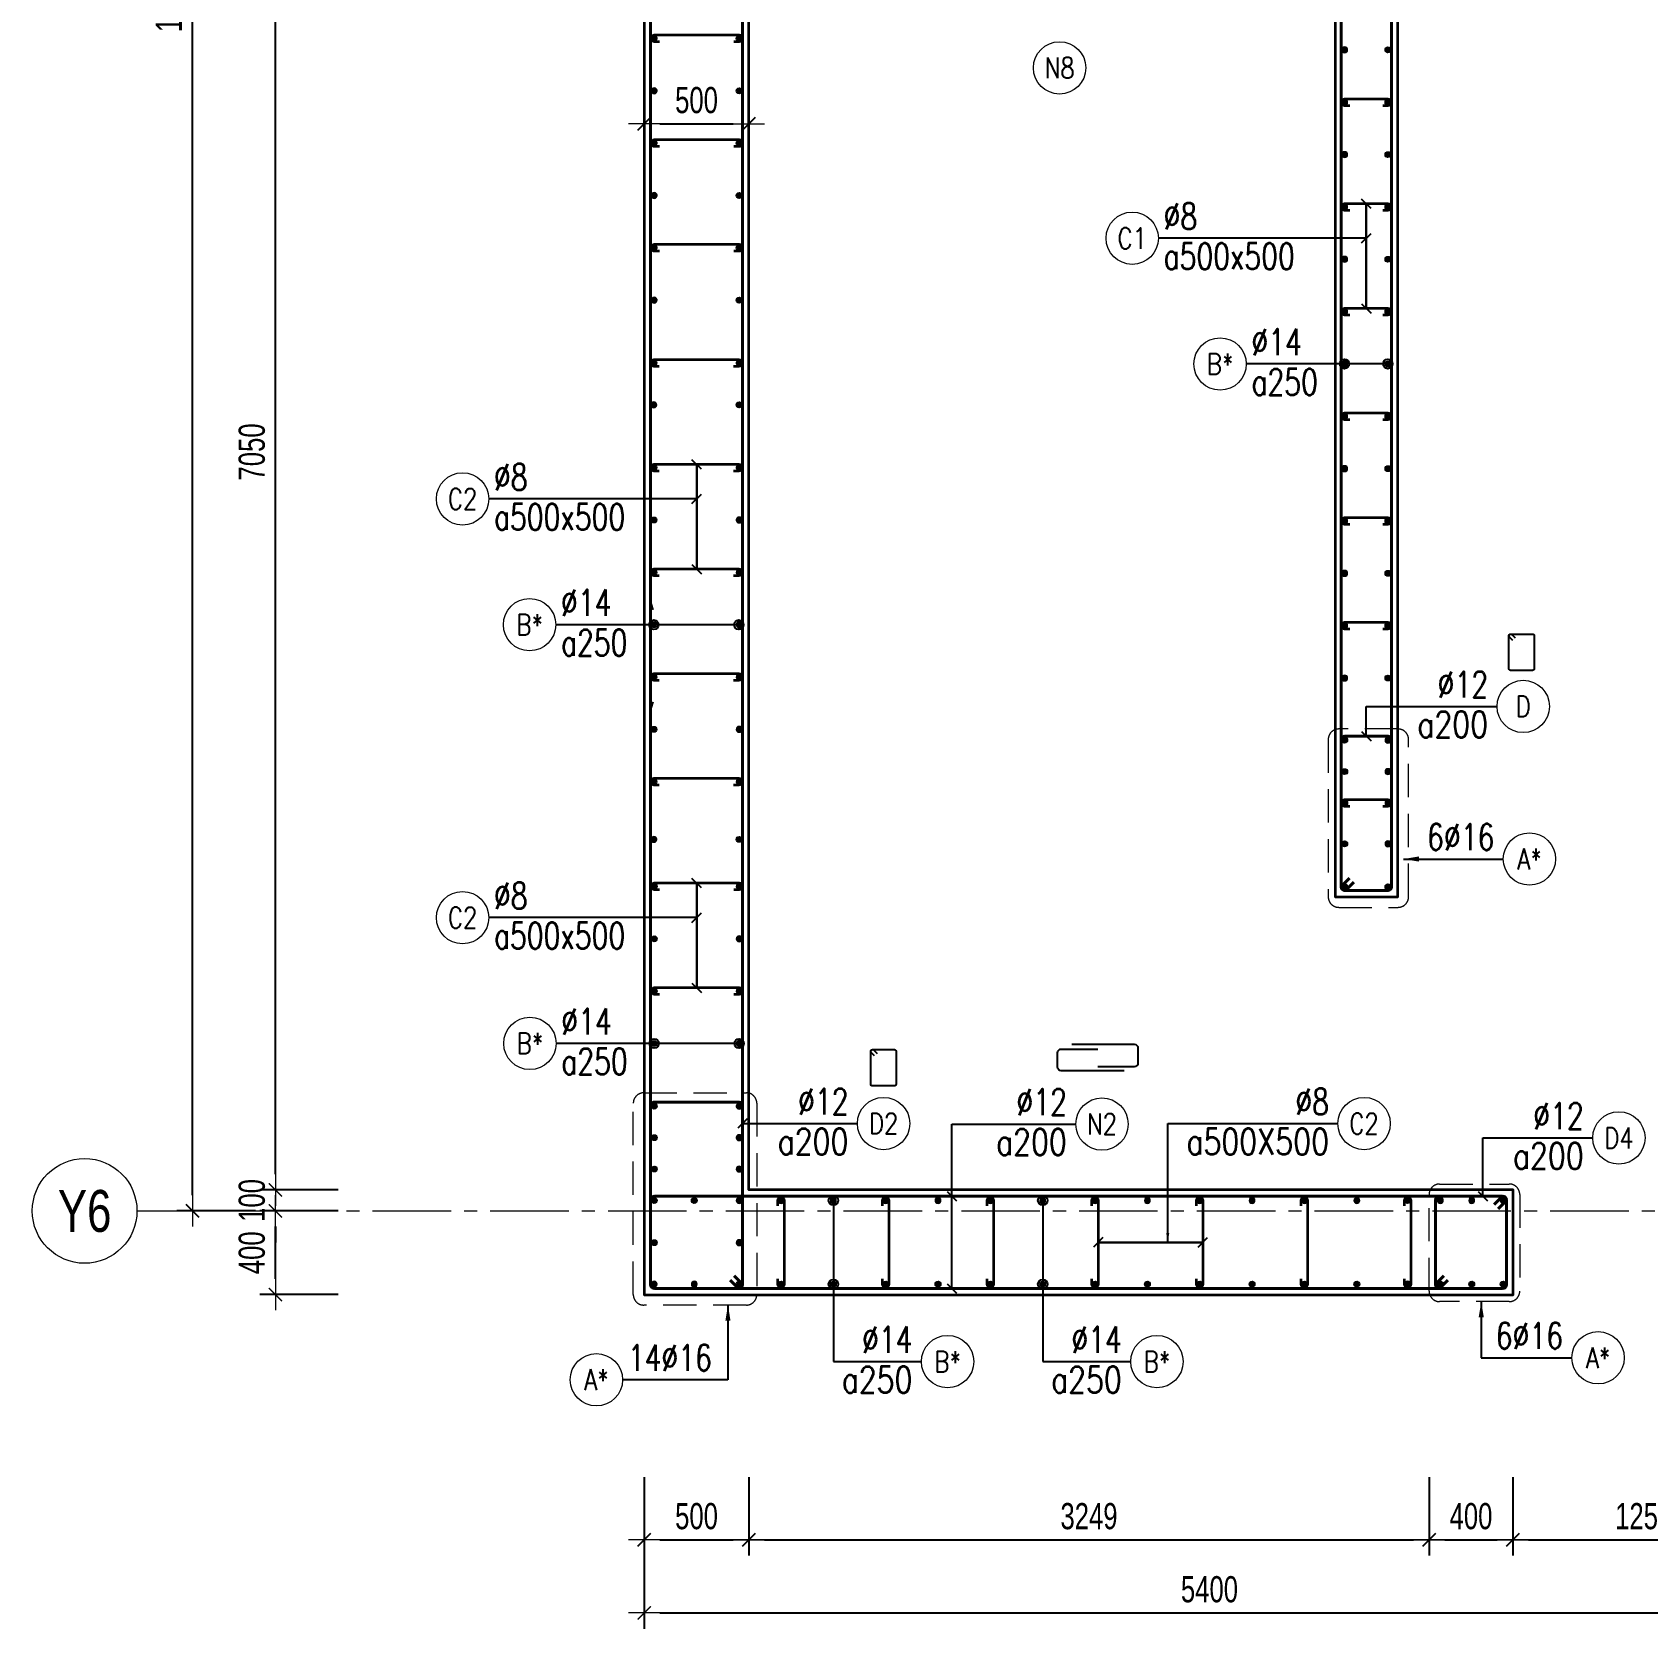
# Model space of a CAD drawing. Header units: millimetres. Extents: x 988833 to 1318015, y -9365 to 47591.
# Drawn here: x 1234151 to 1241867, y 30738 to 38362 of the extents above; entities that cross this region are included whole.
import ezdxf
from ezdxf.enums import TextEntityAlignment as Align

# ---------------------------------------------------------------- set-up
doc = ezdxf.new("R2010")
doc.units = ezdxf.units.MM
doc.header["$MEASUREMENT"] = 0
doc.linetypes.add('HIDDEN2', pattern=[4.7625, 3.175, -1.5875])
doc.linetypes.add('OF_Grid_1$0$CENTER2', pattern=[1.125, 0.75, -0.125, 0.125, -0.125])
doc.layers.get('0').update_dxf_attribs({"lineweight": 20})
doc.layers.get('Defpoints').update_dxf_attribs({"color": 151, "lineweight": 9})
for name, color, linetype, lineweight in [('KC-LEADER', 153, 'Continuous', 18), ('KC-THEP', 6, 'Continuous', 40), ('NDC_S_DIM', 1, 'Continuous', 15), ('NDC_S_HIDDEN', 8, 'HIDDEN2', 13), ('NDC_S_LEADER', 1, 'Continuous', 15), ('NDC_S_REBAR', 4, 'Continuous', 35), ('NDC_S_STIRRUP', 4, 'Continuous', 40), ('NDC_S_VN TEXT', 7, 'Continuous', 20), ('NDC_S_WALL', 6, 'Continuous', 35), ('OF_Grid_1$0$NDC_S_AXIS', 5, 'OF_Grid_1$0$CENTER2', 13), ('OF_Grid_1$0$NDC_S_SYMBOL', 1, 'Continuous', 15), ('OF_Grid_1$0$NDC_S_TEXT SYMBOL', 7, 'Continuous', 20)]:
    doc.layers.add(name, color=color, linetype=linetype, lineweight=lineweight)
doc.layers.add('Leader', color=6, linetype='Continuous')
doc.layers.add('Ligature', color=1, linetype='Continuous')
doc.styles.add('NDC_DIM', font='', dxfattribs={"width": 0.75})
doc.styles.add('NDC_EN TXT', font='romans.shx', dxfattribs={"width": 0.8})
doc.styles.add('OF_Grid_1$0$NDC_ANNO', font='', dxfattribs={"width": 0.8})
doc.styles.get('NDC_DIM').set_extended_font_data('Dotum')
doc.styles.get('OF_Grid_1$0$NDC_ANNO').set_extended_font_data('Dotum')
doc.dimstyles.new('NDC_dim_30', dxfattribs={"dimscale": 30, "dimtxt": 2.5, "dimasz": 1.5, "dimexe": 1.5, "dimexo": 2.5, "dimgap": 1, "dimtad": 1, "dimdec": 0, "dimzin": 0, "dimdsep": 46, "dimtxsty": 'NDC_DIM', "dimblk": 'DIMMARK', "dimcen": 0.09, "dimdle": 1.2, "dimclrd": 1, "dimclre": 1, "dimclrt": 3, "dimadec": 0, "dimazin": 0, "dimtfac": 1, "dimtdec": 0, "dimtix": 1, "dimtofl": 0, "dimtmove": 0, "dimatfit": 3, "dimfxl": 6, "dimfxlon": 1, "dimtolj": 1, "dimtzin": 0, "dimarcsym": 0})
doc.dimstyles.new('NDC_dim_50', dxfattribs={"dimscale": 50, "dimtxt": 2.5, "dimasz": 1.5, "dimexe": 1.5, "dimexo": 2.5, "dimgap": 1, "dimtad": 1, "dimdec": 0, "dimzin": 0, "dimdsep": 46, "dimtxsty": 'NDC_DIM', "dimblk": 'DIMMARK', "dimcen": 0.09, "dimdle": 1.2, "dimclrd": 1, "dimclre": 1, "dimclrt": 3, "dimadec": 0, "dimazin": 0, "dimtfac": 1, "dimtdec": 0, "dimtix": 1, "dimtofl": 0, "dimtmove": 0, "dimatfit": 3, "dimfxl": 6, "dimfxlon": 1, "dimtolj": 1, "dimtzin": 0, "dimarcsym": 0})

# ---------------------------------------------------------------- blocks, each defined once
blk = doc.blocks.new('THEP')
at = {"layer": 'KC-LEADER', "color": 6}
blk.add_circle((0, 0), 14, dxfattribs=at)
at = {"layer": 'KC-THEP'}
for p, q in [((-14, 0), (14, 0)), ((9.9, 9.9), (-9.9, -9.9)), ((-9.9, 9.9), (9.9, -9.9)), ((0, 14), (0, -14))]:
    blk.add_line(p, q, dxfattribs=at)
blk = doc.blocks.new('DIMMARK')
at = {"layer": 'NDC_S_DIM', "color": 1}
blk.add_line((-1.5, 0), (1, 0), dxfattribs=at)
at = {"layer": 'NDC_S_DIM', "color": 2, "const_width": 0.1}
blk.add_lwpolyline([(-0.42, -0.42), (0.42, 0.42)], dxfattribs=at)
blk = doc.blocks.new('*U9')
blk.add_circle((2.5, 0), 2.5)
at = {"layer": 'NDC_S_VN TEXT', "color": 3, "style": 'NDC_EN TXT', "width": 0.75}
blk.add_attdef('DK2', text='', height=2.5, dxfattribs=at).set_placement((-0.85, 0.85), align=Align.RIGHT)
at = {"layer": 'NDC_S_VN TEXT', "color": 7, "style": 'NDC_EN TXT', "width": 0.8}
blk.add_attdef('SH3', text='', height=2, dxfattribs=at).set_placement((2.5, 0), align=Align.MIDDLE)
blk = doc.blocks.new('*U10')
blk.add_circle((2.5, 0), 2.5)
at = {"layer": 'NDC_S_VN TEXT', "color": 3, "style": 'NDC_EN TXT'}
for tag, width, p in [('DK2', 0.75, (-0.85, 0.85)), ('KC2', 0.8, (-0.85, -2.97))]:
    blk.add_attdef(tag, text='', height=2.5, dxfattribs=dict(at, width=width)).set_placement(p, align=Align.RIGHT)
at = {"layer": 'NDC_S_VN TEXT', "color": 7, "style": 'NDC_EN TXT', "width": 0.8}
blk.add_attdef('SH3', text='', height=2, dxfattribs=at).set_placement((2.5, 0), align=Align.MIDDLE)
blk = doc.blocks.new('*U13')
blk.add_circle((-2.5, 0), 2.5)
at = {"layer": 'NDC_S_VN TEXT', "color": 3, "style": 'NDC_EN TXT', "width": 0.75}
blk.add_attdef('DK1', (0.5, 0.85), '', height=2.5, dxfattribs=at)
at = {"layer": 'NDC_S_VN TEXT', "color": 7, "style": 'NDC_EN TXT', "width": 0.8}
blk.add_attdef('SH2', text='', height=2, dxfattribs=at).set_placement((-2.5, 0), align=Align.MIDDLE)
blk = doc.blocks.new('A$C72321851')
at = {"layer": 'Ligature'}
for points in [[(-60.9, -129.3), (-60.9, 170.9, -0.414214), (-43.3, 188.5), (25.8, 188.5, -0.414214), (43.4, 170.9), (43.4, -4.3)], [(-39.7, -4.3), (-39.7, -179.5, 0.414214), (-22.1, -197.1), (47, -197.1, 0.414214), (64.6, -179.5), (64.6, 120.7)]]:
    blk.add_lwpolyline(points, format="xyb", dxfattribs=at)
blk = doc.blocks.new('*U12')
blk.add_circle((-2.5, 0), 2.5)
at = {"layer": 'NDC_S_VN TEXT', "color": 3, "style": 'NDC_EN TXT', "width": 0.75}
for tag, p in [('DK1', (0.5, 0.85)), ('KC1', (0.5, -2.97))]:
    blk.add_attdef(tag, p, '', height=2.5, dxfattribs=at)
at = {"layer": 'NDC_S_VN TEXT', "color": 7, "style": 'NDC_EN TXT', "width": 0.8}
blk.add_attdef('SH2', text='', height=2, dxfattribs=at).set_placement((-2.5, 0), align=Align.MIDDLE)
blk = doc.blocks.new('*U11')
blk.add_circle((-2.5, 0), 2.5)
at = {"layer": 'NDC_S_VN TEXT', "color": 3, "style": 'NDC_EN TXT', "width": 0.75}
for tag, p in [('DK1', (0.5, 0.85)), ('KC1', (0.5, -2.97))]:
    blk.add_attdef(tag, p, '', height=2.5, dxfattribs=at)
at = {"layer": 'NDC_S_VN TEXT', "color": 7, "style": 'NDC_EN TXT', "width": 0.8}
blk.add_attdef('SH2', text='', height=2, dxfattribs=at).set_placement((-2.5, 0), align=Align.MIDDLE)
blk = doc.blocks.new('*D1071')
at = {"layer": 'Defpoints', "color": 0, "transparency": 16777216}
for p in [(1237573.6, 37925), (1237073.6, 37733.5), (1237573.6, 37733.5)]:
    blk.add_point(p, dxfattribs=at)
at = {"layer": 'NDC_S_DIM', "color": 1, "lineweight": -2, "transparency": 16777216}
for p, q in [((1237073.6, 37858.5), (1237073.6, 38000)), ((1237573.6, 37858.5), (1237573.6, 38000)), ((1237148.6, 37925), (1237498.6, 37925))]:
    blk.add_line(p, q, dxfattribs=at)
at = {"layer": 'NDC_S_DIM', "color": 1, "lineweight": -2, "transparency": 16777216, "xscale": 75, "yscale": 75, "zscale": 75, "rotation": 180}
blk.add_blockref('DIMMARK', (1237073.6, 37925), dxfattribs=at)
at = {"layer": 'NDC_S_DIM', "color": 1, "lineweight": -2, "transparency": 16777216, "xscale": 75, "yscale": 75, "zscale": 75}
blk.add_blockref('DIMMARK', (1237573.6, 37925), dxfattribs=at)
at = {"layer": 'NDC_S_DIM', "color": 3, "transparency": 16777216, "insert": (1237323.6, 38037.6), "char_height": 125, "attachment_point": 5, "style": 'NDC_DIM'}
blk.add_mtext('\\A1;500', dxfattribs=at)
blk = doc.blocks.new('*D1094')
at = {"layer": 'Defpoints', "color": 0, "transparency": 16777216}
for p in [(1237573.6, 33544.2), (1237073.6, 33344.2), (1237573.6, 31161.8)]:
    blk.add_point(p, dxfattribs=at)
at = {"layer": 'NDC_S_DIM', "color": 1, "lineweight": -2, "transparency": 16777216}
for p, q in [((1237073.6, 31461.8), (1237073.6, 31086.8)), ((1237573.6, 31461.8), (1237573.6, 31086.8)), ((1237148.6, 31161.8), (1237498.6, 31161.8))]:
    blk.add_line(p, q, dxfattribs=at)
at = {"layer": 'NDC_S_DIM', "color": 1, "lineweight": -2, "transparency": 16777216, "xscale": 75, "yscale": 75, "zscale": 75, "rotation": 180}
blk.add_blockref('DIMMARK', (1237073.6, 31161.8), dxfattribs=at)
at = {"layer": 'NDC_S_DIM', "color": 1, "lineweight": -2, "transparency": 16777216, "xscale": 75, "yscale": 75, "zscale": 75}
blk.add_blockref('DIMMARK', (1237573.6, 31161.8), dxfattribs=at)
at = {"layer": 'NDC_S_DIM', "color": 3, "transparency": 16777216, "insert": (1237323.6, 31274.4), "char_height": 125, "attachment_point": 5, "style": 'NDC_DIM'}
blk.add_mtext('\\A1;500', dxfattribs=at)
blk = doc.blocks.new('*D1095')
at = {"layer": 'Defpoints', "color": 0, "transparency": 16777216}
for p in [(1237073.6, 32332.9), (1242473.6, 32332.9), (1242473.6, 30812.6)]:
    blk.add_point(p, dxfattribs=at)
at = {"layer": 'NDC_S_DIM', "color": 1, "lineweight": -2, "transparency": 16777216}
for p, q in [((1237073.6, 31112.6), (1237073.6, 30737.6)), ((1242473.6, 31112.6), (1242473.6, 30737.6)), ((1237148.6, 30812.6), (1242398.6, 30812.6))]:
    blk.add_line(p, q, dxfattribs=at)
at = {"layer": 'NDC_S_DIM', "color": 1, "lineweight": -2, "transparency": 16777216, "xscale": 75, "yscale": 75, "zscale": 75, "rotation": 180}
blk.add_blockref('DIMMARK', (1237073.6, 30812.6), dxfattribs=at)
at = {"layer": 'NDC_S_DIM', "color": 1, "lineweight": -2, "transparency": 16777216, "xscale": 75, "yscale": 75, "zscale": 75}
blk.add_blockref('DIMMARK', (1242473.6, 30812.6), dxfattribs=at)
at = {"layer": 'NDC_S_DIM', "color": 3, "transparency": 16777216, "insert": (1239773.6, 30925.2), "char_height": 125, "attachment_point": 5, "style": 'NDC_DIM'}
blk.add_mtext('\\A1;5400', dxfattribs=at)
blk = doc.blocks.new('*D1096')
at = {"layer": 'Defpoints', "color": 0, "ltscale": 200, "transparency": 16777216}
for p in [(1237573.6, 33544.2), (1240822.8, 32426.9), (1240822.8, 31161.8)]:
    blk.add_point(p, dxfattribs=at)
at = {"layer": 'NDC_S_DIM', "color": 1, "lineweight": -2, "ltscale": 200, "transparency": 16777216}
for p, q in [((1237573.6, 31461.8), (1237573.6, 31086.8)), ((1240822.8, 31461.8), (1240822.8, 31086.8)), ((1237648.6, 31161.8), (1240747.8, 31161.8))]:
    blk.add_line(p, q, dxfattribs=at)
at = {"layer": 'NDC_S_DIM', "color": 1, "lineweight": -2, "ltscale": 200, "transparency": 16777216, "xscale": 75, "yscale": 75, "zscale": 75, "rotation": 180}
blk.add_blockref('DIMMARK', (1237573.6, 31161.8), dxfattribs=at)
at = {"layer": 'NDC_S_DIM', "color": 1, "lineweight": -2, "ltscale": 200, "transparency": 16777216, "xscale": 75, "yscale": 75, "zscale": 75}
blk.add_blockref('DIMMARK', (1240822.8, 31161.8), dxfattribs=at)
at = {"layer": 'NDC_S_DIM', "color": 3, "ltscale": 200, "transparency": 16777216, "insert": (1239198.2, 31274.4), "char_height": 125, "attachment_point": 5, "style": 'NDC_DIM'}
blk.add_mtext('\\A1;3249', dxfattribs=at)
blk = doc.blocks.new('*D1097')
at = {"layer": 'Defpoints', "color": 0, "ltscale": 200, "transparency": 16777216}
for p in [(1240822.8, 32426.9), (1241222.8, 32332.9), (1241222.8, 31161.8)]:
    blk.add_point(p, dxfattribs=at)
at = {"layer": 'NDC_S_DIM', "color": 1, "lineweight": -2, "ltscale": 200, "transparency": 16777216}
for p, q in [((1240822.8, 31461.8), (1240822.8, 31086.8)), ((1241222.8, 31461.8), (1241222.8, 31086.8)), ((1240897.8, 31161.8), (1241147.8, 31161.8))]:
    blk.add_line(p, q, dxfattribs=at)
at = {"layer": 'NDC_S_DIM', "color": 1, "lineweight": -2, "ltscale": 200, "transparency": 16777216, "xscale": 75, "yscale": 75, "zscale": 75, "rotation": 180}
blk.add_blockref('DIMMARK', (1240822.8, 31161.8), dxfattribs=at)
at = {"layer": 'NDC_S_DIM', "color": 1, "lineweight": -2, "ltscale": 200, "transparency": 16777216, "xscale": 75, "yscale": 75, "zscale": 75}
blk.add_blockref('DIMMARK', (1241222.8, 31161.8), dxfattribs=at)
at = {"layer": 'NDC_S_DIM', "color": 3, "ltscale": 200, "transparency": 16777216, "insert": (1241022.8, 31274.4), "char_height": 125, "attachment_point": 5, "style": 'NDC_DIM'}
blk.add_mtext('\\A1;400', dxfattribs=at)
blk = doc.blocks.new('*D1098')
at = {"layer": 'Defpoints', "color": 0, "ltscale": 200, "transparency": 16777216}
for p in [(1241222.8, 32332.9), (1242472.6, 32332.9), (1242472.6, 31161.8)]:
    blk.add_point(p, dxfattribs=at)
at = {"layer": 'NDC_S_DIM', "color": 1, "lineweight": -2, "ltscale": 200, "transparency": 16777216}
for p, q in [((1241222.8, 31461.8), (1241222.8, 31086.8)), ((1242472.6, 31461.8), (1242472.6, 31086.8)), ((1241297.8, 31161.8), (1242397.6, 31161.8))]:
    blk.add_line(p, q, dxfattribs=at)
at = {"layer": 'NDC_S_DIM', "color": 1, "lineweight": -2, "ltscale": 200, "transparency": 16777216, "xscale": 75, "yscale": 75, "zscale": 75, "rotation": 180}
blk.add_blockref('DIMMARK', (1241222.8, 31161.8), dxfattribs=at)
at = {"layer": 'NDC_S_DIM', "color": 1, "lineweight": -2, "ltscale": 200, "transparency": 16777216, "xscale": 75, "yscale": 75, "zscale": 75}
blk.add_blockref('DIMMARK', (1242472.6, 31161.8), dxfattribs=at)
at = {"layer": 'NDC_S_DIM', "color": 3, "ltscale": 200, "transparency": 16777216, "insert": (1241847.7, 31274.4), "char_height": 125, "attachment_point": 5, "style": 'NDC_DIM'}
blk.add_mtext('\\A1;1250', dxfattribs=at)
blk = doc.blocks.new('*U55')
at = {"layer": 'OF_Grid_1$0$NDC_S_SYMBOL'}
blk.add_line((5, 0), (9, 0), dxfattribs=at)
blk.add_circle((0, 0), 5, dxfattribs=at)
at = {"layer": 'OF_Grid_1$0$NDC_S_TEXT SYMBOL', "color": 7, "style": 'OF_Grid_1$0$NDC_ANNO', "width": 0.8}
blk.add_attdef('GRID', text='', height=4, rotation=270, dxfattribs=at).set_placement((0, 0), align=Align.MIDDLE)
blk = doc.blocks.new('*D1112')
at = {"layer": 'Defpoints', "color": 0, "ltscale": 200, "transparency": 16777216}
for p in [(1234916.3, 44332.9), (1237317.1, 44332.9), (1237317.2, 32733.2)]:
    blk.add_point(p, dxfattribs=at)
at = {"layer": 'NDC_S_DIM', "color": 1, "lineweight": -2, "ltscale": 200, "transparency": 16777216}
for p, q in [((1235216.3, 44332.9), (1234841.3, 44332.9)), ((1234916.3, 32808.2), (1234916.3, 44257.9)), ((1235216.3, 32733.2), (1234841.3, 32733.2))]:
    blk.add_line(p, q, dxfattribs=at)
at = {"layer": 'NDC_S_DIM', "color": 1, "lineweight": -2, "ltscale": 200, "transparency": 16777216, "xscale": 75, "yscale": 75, "zscale": 75}
for p, rotation in [((1234916.3, 44332.9), 90), ((1234916.3, 32733.2), 270)]:
    blk.add_blockref('DIMMARK', p, dxfattribs=dict(at, rotation=rotation))
at = {"layer": 'NDC_S_DIM', "color": 3, "ltscale": 200, "transparency": 16777216, "insert": (1234803.7, 38533.1), "char_height": 125, "attachment_point": 5, "rotation": 90, "style": 'NDC_DIM'}
blk.add_mtext('\\A1;11600', dxfattribs=at)
blk = doc.blocks.new('*D1087')
at = {"layer": 'Defpoints', "color": 0, "ltscale": 200, "transparency": 16777216}
for p in [(1235312.4, 32732.9), (1237073.6, 32732.9), (1237071.5, 32333.3)]:
    blk.add_point(p, dxfattribs=at)
at = {"layer": 'NDC_S_DIM', "color": 1, "lineweight": -2, "ltscale": 200, "transparency": 16777216}
for p, q in [((1235612.4, 32732.9), (1235237.4, 32732.9)), ((1235312.4, 32408.3), (1235312.4, 32657.9)), ((1235612.4, 32333.3), (1235237.4, 32333.3))]:
    blk.add_line(p, q, dxfattribs=at)
at = {"layer": 'NDC_S_DIM', "color": 1, "lineweight": -2, "ltscale": 200, "transparency": 16777216, "xscale": 75, "yscale": 75, "zscale": 75}
for p, rotation in [((1235312.4, 32732.9), 90), ((1235312.4, 32333.3), 270)]:
    blk.add_blockref('DIMMARK', p, dxfattribs=dict(at, rotation=rotation))
at = {"layer": 'NDC_S_DIM', "color": 3, "ltscale": 200, "transparency": 16777216, "insert": (1235199.9, 32533.1), "char_height": 125, "attachment_point": 5, "rotation": 90, "style": 'NDC_DIM'}
blk.add_mtext('\\A1;400', dxfattribs=at)
blk = doc.blocks.new('*D1088')
at = {"layer": 'Defpoints', "color": 0, "ltscale": 200, "transparency": 16777216}
for p in [(1235312.4, 39882.9), (1237573.6, 39882.9), (1237573.6, 32832.9)]:
    blk.add_point(p, dxfattribs=at)
at = {"layer": 'NDC_S_DIM', "color": 1, "lineweight": -2, "ltscale": 200, "transparency": 16777216}
for p, q in [((1235612.4, 39882.9), (1235237.4, 39882.9)), ((1235312.4, 32907.9), (1235312.4, 39807.9)), ((1235612.4, 32832.9), (1235237.4, 32832.9))]:
    blk.add_line(p, q, dxfattribs=at)
at = {"layer": 'NDC_S_DIM', "color": 1, "lineweight": -2, "ltscale": 200, "transparency": 16777216, "xscale": 75, "yscale": 75, "zscale": 75}
for p, rotation in [((1235312.4, 39882.9), 90), ((1235312.4, 32832.9), 270)]:
    blk.add_blockref('DIMMARK', p, dxfattribs=dict(at, rotation=rotation))
at = {"layer": 'NDC_S_DIM', "color": 3, "ltscale": 200, "transparency": 16777216, "insert": (1235199.9, 36357.9), "char_height": 125, "attachment_point": 5, "rotation": 90, "style": 'NDC_DIM'}
blk.add_mtext('\\A1;7050', dxfattribs=at)
blk = doc.blocks.new('*D1093')
at = {"layer": 'Defpoints', "color": 0, "ltscale": 200, "transparency": 16777216}
for p in [(1237573.6, 32832.9), (1235312.4, 32732.9), (1237611.6, 32732.9)]:
    blk.add_point(p, dxfattribs=at)
at = {"layer": 'NDC_S_DIM', "color": 1, "lineweight": -2, "ltscale": 200, "transparency": 16777216}
for p, q in [((1235312.4, 32907.9), (1235312.4, 32982.9)), ((1235612.4, 32832.9), (1235237.4, 32832.9)), ((1235612.4, 32732.9), (1235237.4, 32732.9)), ((1235312.4, 32657.9), (1235312.4, 32582.9))]:
    blk.add_line(p, q, dxfattribs=at)
at = {"layer": 'NDC_S_DIM', "color": 1, "lineweight": -2, "ltscale": 200, "transparency": 16777216, "xscale": 75, "yscale": 75, "zscale": 75}
for p, rotation in [((1235312.4, 32832.9), 270), ((1235312.4, 32732.9), 90)]:
    blk.add_blockref('DIMMARK', p, dxfattribs=dict(at, rotation=rotation))
at = {"layer": 'NDC_S_DIM', "color": 3, "ltscale": 200, "transparency": 16777216, "insert": (1235199.9, 32782.9), "char_height": 125, "attachment_point": 5, "rotation": 90, "style": 'NDC_DIM'}
blk.add_mtext('\\A1;100', dxfattribs=at)

msp = doc.modelspace()

# ---------------------------------------------------------------- linework, layer by layer
msp.add_circle((1239057.8, 38192.4), 125)
at = {"layer": 'Ligature'}
for points in [[(1241222.2, 35457.8), (1241206.3, 35473.8, -0.668179), (1241212, 35487.7), (1241316.7, 35487.7, -0.414214), (1241324.8, 35479.6), (1241324.8, 35322.5, -0.414214), (1241316.7, 35314.3), (1241212, 35314.3, -0.414214), (1241203.9, 35322.5), (1241203.9, 35479.6, -0.668179), (1241217.8, 35485.3), (1241233.8, 35469.4)], [(1238174.3, 33473.8), (1238158.4, 33489.8, -0.668179), (1238164.1, 33503.7), (1238268.8, 33503.7, -0.414214), (1238276.9, 33495.5), (1238276.9, 33338.4, -0.414214), (1238268.8, 33330.3), (1238164.1, 33330.3, -0.414214), (1238156, 33338.4), (1238156, 33495.5, -0.668179), (1238169.9, 33501.3), (1238185.9, 33485.3)]]:
    msp.add_lwpolyline(points, format="xyb", dxfattribs=at)
at = {"layer": 'NDC_S_HIDDEN', "ltscale": 50}
for points in [[(1240390.9, 34182.9), (1240674.5, 34182.9, 0.414214), (1240724.5, 34232.9), (1240724.5, 34984.7, 0.414214), (1240674.5, 35034.7), (1240390.9, 35034.7, 0.414214), (1240340.9, 34984.7), (1240340.9, 34232.9, 0.414214)], [(1237071.5, 33296.9), (1237561.6, 33296.9, -0.414214), (1237611.6, 33246.9), (1237611.6, 32333.3, -0.414214), (1237561.6, 32283.3), (1237071.5, 32283.3, -0.414214), (1237021.5, 32333.3), (1237021.5, 33246.9, -0.414214)], [(1240872.8, 32861.5), (1241205.7, 32861.5, -0.414214), (1241255.7, 32811.5), (1241255.7, 32349.8, -0.414214), (1241205.7, 32299.8), (1240872.8, 32299.8, -0.414214), (1240822.8, 32349.8), (1240822.8, 32811.5, -0.414214)]]:
    msp.add_lwpolyline(points, format="xyb", close=True, dxfattribs=at)
at = {"layer": 'NDC_S_REBAR'}
for points in [[(1237502.1, 38317.9), (1237527.1, 38317.9, 1), (1237527.1, 38347.9), (1237121.7, 38347.9, 1), (1237121.7, 38317.9), (1237146.7, 38317.9)], [(1240601.3, 38013), (1240626.3, 38013, 1), (1240626.3, 38043), (1240419.3, 38043, 1), (1240419.3, 38013), (1240444.3, 38013)], [(1237502.1, 37817.9), (1237527.1, 37817.9, 1), (1237527.1, 37847.9), (1237121.7, 37847.9, 1), (1237121.7, 37817.9), (1237146.7, 37817.9)], [(1240601.3, 37513), (1240626.3, 37513, 1), (1240626.3, 37543), (1240419.3, 37543, 1), (1240419.3, 37513), (1240444.3, 37513)], [(1237502.1, 37317.9), (1237527.1, 37317.9, 1), (1237527.1, 37347.9), (1237121.7, 37347.9, 1), (1237121.7, 37317.9), (1237146.7, 37317.9)], [(1240601.3, 37013), (1240626.3, 37013, 1), (1240626.3, 37043), (1240419.3, 37043, 1), (1240419.3, 37013), (1240444.3, 37013)], [(1237500.6, 36767.9), (1237525.6, 36767.9, 1), (1237525.6, 36797.9), (1237120.1, 36797.9, 1), (1237120.1, 36767.9), (1237145.1, 36767.9)], [(1240601.3, 36513), (1240626.3, 36513, 1), (1240626.3, 36543), (1240419.3, 36543, 1), (1240419.3, 36513), (1240444.3, 36513)], [(1237500.6, 36267.9), (1237525.6, 36267.9, 1), (1237525.6, 36297.9), (1237120.1, 36297.9, 1), (1237120.1, 36267.9), (1237145.1, 36267.9)], [(1240601.3, 36013), (1240626.3, 36013, 1), (1240626.3, 36043), (1240419.3, 36043, 1), (1240419.3, 36013), (1240444.3, 36013)], [(1237500.6, 35767.9), (1237525.6, 35767.9, 1), (1237525.6, 35797.9), (1237120.1, 35797.9, 1), (1237120.1, 35767.9), (1237145.1, 35767.9)], [(1240601.3, 35513), (1240626.3, 35513, 1), (1240626.3, 35543), (1240419.3, 35543, 1), (1240419.3, 35513), (1240444.3, 35513)], [(1237500.6, 35267.9), (1237525.6, 35267.9, 1), (1237525.6, 35297.9), (1237120.1, 35297.9, 1), (1237120.1, 35267.9), (1237145.1, 35267.9)], [(1237500.6, 34767.9), (1237525.6, 34767.9, 1), (1237525.6, 34797.9), (1237120.1, 34797.9, 1), (1237120.1, 34767.9), (1237145.1, 34767.9)], [(1240601.3, 34666.1), (1240626.3, 34666.1, 1), (1240626.3, 34696.1), (1240419.3, 34696.1, 1), (1240419.3, 34666.1), (1240444.3, 34666.1)], [(1237502.1, 34267.9), (1237527.1, 34267.9, 1), (1237527.1, 34297.9), (1237121.7, 34297.9, 1), (1237121.7, 34267.9), (1237146.7, 34267.9)], [(1237502.1, 33767.9), (1237527.1, 33767.9, 1), (1237527.1, 33797.9), (1237121.7, 33797.9, 1), (1237121.7, 33767.9), (1237146.7, 33767.9)], [(1237712.1, 32757.9), (1237712.1, 32782.9, -1), (1237742.1, 32782.9), (1237742.1, 32382.9, -1), (1237712.1, 32382.9), (1237712.1, 32407.9)], [(1238212.1, 32757.9), (1238212.1, 32782.9, -1), (1238242.1, 32782.9), (1238242.1, 32382.9, -1), (1238212.1, 32382.9), (1238212.1, 32407.9)], [(1238712.1, 32757.9), (1238712.1, 32782.9, -1), (1238742.1, 32782.9), (1238742.1, 32382.9, -1), (1238712.1, 32382.9), (1238712.1, 32407.9)], [(1239212.1, 32757.9), (1239212.1, 32782.9, -1), (1239242.1, 32782.9), (1239242.1, 32382.9, -1), (1239212.1, 32382.9), (1239212.1, 32407.9)], [(1239712.1, 32757.9), (1239712.1, 32782.9, -1), (1239742.1, 32782.9), (1239742.1, 32382.9, -1), (1239712.1, 32382.9), (1239712.1, 32407.9)], [(1240212.1, 32757.9), (1240212.1, 32782.9, -1), (1240242.1, 32782.9), (1240242.1, 32382.9, -1), (1240212.1, 32382.9), (1240212.1, 32407.9)], [(1240705.1, 32757.9), (1240705.1, 32782.9, -1), (1240735.1, 32782.9), (1240735.1, 32382.9, -1), (1240705.1, 32382.9), (1240705.1, 32407.9)]]:
    msp.add_lwpolyline(points, format="xyb", dxfattribs=at)
at = {"layer": 'NDC_S_STIRRUP'}
for points in [[(1237113.6, 35164.3), (1237103.6, 35134.3), (1237103.6, 44682.9, -0.414214), (1237123.6, 44702.9), (1237523.6, 44702.9, -0.414214), (1237543.6, 44682.9), (1237543.6, 41433.6), (1237543.6, 41433.6)], [(1240442.8, 34322.9), (1240402.8, 34282.9, 0.414214), (1240422.8, 34262.9), (1240622.8, 34262.9, 0.414214), (1240642.8, 34282.9), (1240642.8, 44682.9, 0.414214), (1240622.8, 44702.9), (1240422.8, 44702.9, 0.414214), (1240402.8, 44682.9), (1240402.8, 34282.9, 0.414214), (1240422.8, 34262.9), (1240462.8, 34302.9)], [(1237543.6, 41932.9), (1237543.6, 41932.9), (1237543.6, 32382.9, -0.414214), (1237523.6, 32362.9), (1237123.6, 32362.9, -0.414214), (1237103.6, 32382.9), (1237103.6, 35633.6), (1237113.6, 35603.6)], [(1240442.8, 34322.9), (1240402.8, 34282.9, 0.414214), (1240422.8, 34262.9), (1240622.8, 34262.9, 0.414214), (1240642.8, 34282.9), (1240642.8, 34980.4, 0.414214), (1240622.8, 35000.4), (1240422.8, 35000.4, 0.414214), (1240402.8, 34980.4), (1240402.8, 34282.9, 0.414214), (1240422.8, 34262.9), (1240462.8, 34302.9)], [(1237503.6, 32422.9), (1237543.6, 32382.9, -0.414214), (1237523.6, 32362.9), (1237123.6, 32362.9, -0.414214), (1237103.6, 32382.9), (1237103.6, 33232.8, -0.414214), (1237123.6, 33252.8), (1237523.6, 33252.8, -0.414214), (1237543.6, 33232.8), (1237543.6, 32382.9, -0.414214), (1237523.6, 32362.9), (1237483.6, 32402.9)], [(1241132.8, 32762.9), (1241172.8, 32802.9, -0.414214), (1241192.8, 32782.9), (1241192.8, 32382.9, -0.414214), (1241172.8, 32362.9), (1237123.6, 32362.9, -0.414214), (1237103.6, 32382.9), (1237103.6, 32782.9, -0.414214), (1237123.6, 32802.9), (1241172.8, 32802.9, -0.414214), (1241192.8, 32782.9), (1241152.8, 32742.9)], [(1240892.8, 32422.9), (1240852.8, 32382.9, 0.414214), (1240872.8, 32362.9), (1241172.8, 32362.9, 0.414214), (1241192.8, 32382.9), (1241192.8, 32782.9, 0.414214), (1241172.8, 32802.9), (1240872.8, 32802.9, 0.414214), (1240852.8, 32782.9), (1240852.8, 32382.9, 0.414214), (1240872.8, 32362.9), (1240912.8, 32402.9)]]:
    msp.add_lwpolyline(points, format="xyb", dxfattribs=at)
at = {"layer": 'NDC_S_WALL', "ltscale": 200}
for points in [[(1237073.6, 44732.9), (1237073.6, 32332.9), (1241223.6, 32332.9), (1241223.6, 32332.9), (1241223.6, 32832.9), (1241223.6, 32832.9), (1237573.6, 32832.9), (1237573.6, 39882.9)], [(1240373.6, 39882.9), (1240373.6, 34232.9), (1240373.6, 34232.9), (1240673.6, 34232.9), (1240673.6, 44232.9)]]:
    msp.add_lwpolyline(points, dxfattribs=at)
at = {"layer": 'OF_Grid_1$0$NDC_S_AXIS', "ltscale": 500}
msp.add_line((1234651, 32732.9), (1260702.5, 32732.9), dxfattribs=at)

# ---------------------------------------------------------------- block references
at = {"layer": 'KC-THEP', "xscale": -1}
for p, rotation in [((1237121.7, 38332.9), 350.3314355636192), ((1240419.3, 38278), 350.3314355636191), ((1237121.7, 38082.9), 350.3314355636192), ((1240419.3, 38028), 350.3314355636191), ((1237121.7, 37832.9), 350.3314355636192), ((1240419.3, 37778), 350.3314355636191), ((1237121.7, 37582.9), 350.3314355636192), ((1240419.3, 37528), 350.3314355636191), ((1237121.7, 37332.9), 350.3314355636192), ((1240419.3, 37278), 350.3314355636191), ((1237121.7, 37082.9), 350.3314355636192), ((1240419.3, 37028), 350.3314355636191), ((1237527.1, 36782.9), 170.331435563619), ((1240419.3, 36778), 350.3314355636191), ((1237120.1, 36582.9), 350.3314355636191), ((1240419.3, 36528), 350.3314355636191), ((1237527.1, 36282.9), 170.331435563619), ((1240419.3, 36278), 350.3314355636191), ((1237527.1, 36032.9), 170.331435563619), ((1240419.3, 36028), 350.3314355636191), ((1237527.1, 35782.9), 170.331435563619), ((1240419.3, 35778), 350.3314355636191), ((1237527.1, 35532.9), 170.331435563619), ((1240419.3, 35528), 350.3314355636191), ((1237527.1, 35282.9), 170.331435563619), ((1240419.3, 35278), 350.3314355636191), ((1237527.1, 35032.9), 170.331435563619), ((1240626.3, 34981.1), 170.331435563619), ((1237527.1, 34782.9), 170.331435563619), ((1240626.3, 34831.1), 170.331435563619), ((1240626.3, 34681.1), 170.331435563619), ((1237120.1, 34507.5), 350.3314355636191), ((1240626.3, 34486.5), 170.331435563619), ((1237527.1, 34282.9), 170.331435563619), ((1240419.3, 34281.1), 350.3314355636191), ((1237527.1, 34032.9), 170.331435563619), ((1237527.1, 33782.9), 170.331435563619), ((1237527.1, 33532.9), 170.331435563619), ((1237527.1, 33232.9), 170.331435563619), ((1237527.1, 33082.9), 170.331435563619), ((1237527.1, 32932.9), 170.331435563619), ((1237527.1, 32782.9), 170.331435563619), ((1237727.1, 32782.9), 170.331435563619), ((1237977.1, 32782.9), 170.331435563619), ((1238227.1, 32782.9), 170.331435563619), ((1238477.1, 32782.9), 170.331435563619), ((1238727.1, 32782.9), 170.331435563619), ((1238977.1, 32782.9), 170.331435563619), ((1239227.1, 32782.9), 170.331435563619), ((1239477.1, 32782.9), 170.331435563619), ((1239727.1, 32782.9), 170.331435563619), ((1239977.1, 32782.9), 170.331435563619), ((1240227.1, 32782.9), 170.331435563619), ((1240477.1, 32782.9), 170.331435563619), ((1240876.3, 32782.9), 170.331435563619), ((1241026.3, 32782.9), 170.331435563619), ((1241176.3, 32782.9), 170.331435563619), ((1237527.1, 32581.2), 170.331435563619), ((1237121.7, 32382.9), 350.3314355636191), ((1237312.9, 32382.9), 350.3314355636191), ((1240720.1, 32382.9), 350.3314355636191)]:
    msp.add_blockref('THEP', p, dxfattribs=dict(at, rotation=rotation))
at = {"layer": 'KC-THEP'}
for p, rotation in [((1237527.1, 38332.9), 9.668564436380926), ((1240626.3, 38278), 9.668564436380926), ((1237527.1, 38082.9), 9.668564436380926), ((1240626.3, 38028), 9.668564436380926), ((1237527.1, 37832.9), 9.668564436380926), ((1240626.3, 37778), 9.668564436380926), ((1237527.1, 37582.9), 9.668564436380926), ((1240626.3, 37528), 9.668564436380926), ((1237527.1, 37332.9), 9.668564436380926), ((1240626.3, 37278), 9.668564436380926), ((1237527.1, 37082.9), 9.668564436380926), ((1240626.3, 37028), 9.668564436380926), ((1237120.1, 36782.9), 189.6685644363809), ((1240626.3, 36778), 9.668564436380926), ((1237527.1, 36582.9), 9.668564436380926), ((1240626.3, 36528), 9.668564436380926), ((1237120.1, 36282.9), 189.6685644363809), ((1240626.3, 36278), 9.668564436380926), ((1237120.1, 36032.9), 189.6685644363809), ((1240626.3, 36028), 9.668564436380926), ((1237120.1, 35782.9), 189.6685644363809), ((1240626.3, 35778), 9.668564436380926), ((1237120.1, 35532.9), 189.6685644363809), ((1240626.3, 35528), 9.668564436380926), ((1237120.1, 35282.9), 189.6685644363809), ((1240626.3, 35278), 9.668564436380926), ((1237120.1, 35032.9), 189.6685644363809), ((1240419.3, 34981.1), 189.6685644363809), ((1237120.1, 34782.9), 189.6685644363809), ((1240419.3, 34831.1), 189.6685644363809), ((1240419.3, 34681.1), 189.6685644363809), ((1237527.1, 34507.5), 9.668564436380926), ((1240419.3, 34486.5), 189.6685644363809), ((1237121.7, 34282.9), 189.6685644363809), ((1240626.3, 34281.1), 9.668564436380946), ((1237121.7, 34032.9), 189.6685644363809), ((1237121.7, 33782.9), 189.6685644363809), ((1237121.7, 33532.9), 189.6685644363809), ((1237121.7, 33232.9), 189.6685644363807), ((1237121.7, 33082.9), 189.6685644363809), ((1237121.7, 32932.9), 189.6685644363809), ((1237121.7, 32782.9), 189.6685644363809), ((1237312.9, 32782.9), 189.6685644363809), ((1240720.1, 32782.9), 189.6685644363809), ((1237121.7, 32581.2), 189.6685644363809), ((1237527.1, 32382.9), 9.668564436380946), ((1237727.1, 32382.9), 9.668564436380946), ((1237977.1, 32382.9), 9.668564436380946), ((1238227.1, 32382.9), 9.668564436380946), ((1238477.1, 32382.9), 9.668564436380946), ((1238727.1, 32382.9), 9.668564436380946), ((1238977.1, 32382.9), 9.668564436380946), ((1239227.1, 32382.9), 9.668564436380946), ((1239477.1, 32382.9), 9.668564436380946), ((1239727.1, 32382.9), 9.668564436380946), ((1239977.1, 32382.9), 9.668564436380946), ((1240227.1, 32382.9), 9.668564436380946), ((1240477.1, 32382.9), 9.668564436380946), ((1240876.3, 32382.9), 9.668564436380946), ((1241026.3, 32382.9), 9.668564436380946), ((1241176.3, 32382.9), 9.668564436380946)]:
    msp.add_blockref('THEP', p, dxfattribs=dict(at, rotation=rotation))
at = {"layer": 'Leader', "rotation": 89.99999999999997}
msp.add_blockref('A$C72321851', (1239236.7, 33462.7), dxfattribs=at)
at = {"layer": 'NDC_S_VN TEXT', "xscale": 50, "yscale": 50, "zscale": 50}
for name, p, values in [('*U12', (1239529.5, 37378.7), {'SH2': 'C1', 'DK1': '%%c8', 'KC1': 'a500x500'}), ('*U11', (1239949.2, 36778), {'SH2': 'B*', 'DK1': '%%C14', 'KC1': 'a250'}), ('*U12', (1236331.1, 36133.6), {'SH2': 'C2', 'DK1': '%%c8', 'KC1': 'a500x500'}), ('*U11', (1236651.2, 35532.9), {'SH2': 'B*', 'DK1': '%%C14', 'KC1': 'a250'}), ('*U10', (1241147.3, 35142.3), {'SH3': 'D', 'DK2': '%%C12', 'KC2': 'a200'}), ('*U9', (1241177.1, 34413.8), {'SH3': 'A*', 'DK2': '6%%C16'}), ('*U12', (1236331.1, 34133.6), {'SH2': 'C2', 'DK1': '%%c8', 'KC1': 'a500x500'}), ('*U11', (1236652.7, 33532.9), {'SH2': 'B*', 'DK1': '%%C14', 'KC1': 'a250'}), ('*U10', (1238092.1, 33150.4), {'SH3': 'D2', 'DK2': '%%C12', 'KC2': 'a200'}), ('*U10', (1239135.2, 33147.8), {'SH3': 'N2', 'DK2': '%%C12', 'KC2': 'a200'}), ('*U10', (1240387.2, 33150.3), {'SH3': 'C2', 'DK2': '%%c8', 'KC2': 'a500X500'}), ('*U10', (1241604, 33081.7), {'SH3': 'D4', 'DK2': '%%C12', 'KC2': 'a200'}), ('*U10', (1238397.8, 32013.2), {'SH3': 'B*', 'DK2': '%%C14', 'KC2': 'a250'}), ('*U10', (1239397.8, 32013.2), {'SH3': 'B*', 'DK2': '%%C14', 'KC2': 'a250'}), ('*U9', (1241504.9, 32031.4), {'SH3': 'A*', 'DK2': '6%%C16'}), ('*U13', (1236970.2, 31926.4), {'SH2': 'A*', 'DK1': '14%%C16'})]:
    msp.add_blockref(name, p, dxfattribs=at).add_auto_attribs(values)
at = {"layer": 'OF_Grid_1$0$NDC_S_AXIS'}
ref = msp.add_blockref('*U55', (1234401, 32732.9), dxfattribs=dict(at, xscale=50, yscale=50, zscale=50))
ref.add_attrib('GRID', 'Y6', dxfattribs={"layer": 'OF_Grid_1$0$NDC_S_TEXT SYMBOL', "color": 7, "height": 200, "style": 'OF_Grid_1$0$NDC_ANNO', "width": 0.8}).set_placement((1234401, 32732.9), align=Align.MIDDLE)

# ---------------------------------------------------------------- texts
at = {"layer": 'NDC_S_VN TEXT', "color": 7, "style": 'NDC_EN TXT', "width": 0.8}
msp.add_attdef('N8', text='3', height=100, dxfattribs=at).set_placement((1239057.8, 38192.4), align=Align.MIDDLE)

# ---------------------------------------------------------------- dimensions: what is measured, and where the dimension line sits
at = {"layer": 'NDC_S_DIM', "ltscale": 200}
for base, p1, p2, picture, middle in [((1234916.3, 44332.9), (1237317.2, 32733.2), (1237317.1, 44332.9), '*D1112', (1234803.7, 38533.1)), ((1235312.4, 39882.9), (1237573.6, 32832.9), (1237573.6, 39882.9), '*D1088', (1235199.9, 36357.9)), ((1235312.4, 32732.9), (1237573.6, 32832.9), (1237611.6, 32732.9), '*D1093', (1235199.9, 32782.9)), ((1235312.4, 32732.9), (1237071.5, 32333.3), (1237073.6, 32732.9), '*D1087', (1235199.9, 32533.1))]:
    dim = msp.add_linear_dim(base=base, p1=p1, p2=p2, angle=90, dimstyle='NDC_dim_50', override={"dimtmove": 1}, dxfattribs=at)
    dim.commit()
    dim.dimension.update_dxf_attribs({"geometry": picture, "text_midpoint": middle})
at = {"layer": 'NDC_S_DIM'}
for base, p1, p2, picture, middle in [((1237573.6, 37925), (1237073.6, 37733.5), (1237573.6, 37733.5), '*D1071', (1237323.6, 38037.6)), ((1237573.6, 31161.8), (1237073.6, 33344.2), (1237573.6, 33544.2), '*D1094', (1237323.6, 31274.4)), ((1242473.6, 30812.6), (1237073.6, 32332.9), (1242473.6, 32332.9), '*D1095', (1239773.6, 30925.2))]:
    dim = msp.add_linear_dim(base=base, p1=p1, p2=p2, dimstyle='NDC_dim_50', override={"dimtmove": 1}, dxfattribs=at)
    dim.commit()
    dim.dimension.update_dxf_attribs({"geometry": picture, "text_midpoint": middle})
at = {"layer": 'NDC_S_DIM', "ltscale": 200}
for base, p1, p2, picture, middle in [((1240822.8, 31161.8), (1237573.6, 33544.2), (1240822.8, 32426.9), '*D1096', (1239198.2, 31274.4)), ((1241222.8, 31161.8), (1240822.8, 32426.9), (1241222.8, 32332.9), '*D1097', (1241022.8, 31274.4)), ((1242472.6, 31161.8), (1241222.8, 32332.9), (1242472.6, 32332.9), '*D1098', (1241847.7, 31274.4))]:
    dim = msp.add_linear_dim(base=base, p1=p1, p2=p2, dimstyle='NDC_dim_50', override={"dimtmove": 1}, dxfattribs=at)
    dim.commit()
    dim.dimension.update_dxf_attribs({"geometry": picture, "text_midpoint": middle})

# ---------------------------------------------------------------- leaders
at = {"layer": 'NDC_S_LEADER'}
for points, dimstyle, override in [([(1240522.8, 37543), (1240522.8, 37043)], 'NDC_dim_30', {"dimtad": 0, "dimldrblk": 'Oblique'}), ([(1240522.8, 37043), (1240522.8, 37543)], 'NDC_dim_30', {"dimtad": 0, "dimldrblk": 'Oblique'}), ([(1240522.8, 37378.7), (1239529.5, 37378.7)], 'NDC_dim_30', {"dimtad": 0, "dimldrblk": 'Oblique'}), ([(1240625.1, 36778), (1239949.2, 36778)], 'NDC_dim_30', {"dimtad": 0, "dimldrblk": 'Origin'}), ([(1240418.1, 36778), (1239949.2, 36778)], 'NDC_dim_30', {"dimtad": 0, "dimldrblk": 'Origin'}), ([(1237324.4, 36297.9), (1237324.4, 35797.9)], 'NDC_dim_30', {"dimtad": 0, "dimldrblk": 'Oblique'}), ([(1237324.4, 35797.9), (1237324.4, 36297.9)], 'NDC_dim_30', {"dimtad": 0, "dimldrblk": 'Oblique'}), ([(1237324.4, 36133.6), (1236331.1, 36133.6)], 'NDC_dim_30', {"dimtad": 0, "dimldrblk": 'Oblique'}), ([(1237525.6, 35532.9), (1236651.2, 35532.9)], 'NDC_dim_30', {"dimtad": 0, "dimldrblk": 'Origin'}), ([(1237120.1, 35532.9), (1236651.2, 35532.9)], 'NDC_dim_30', {"dimtad": 0, "dimldrblk": 'Origin'}), ([(1240522.8, 35000.4), (1240522.8, 35142.3), (1241147.3, 35142.3)], 'NDC_dim_30', {"dimtad": 0, "dimldrblk": 'Oblique'}), ([(1240699.8, 34413.7), (1241177.1, 34413.7)], 'NDC_dim_50', {"dimgap": 1, "dimtad": 0}), ([(1237324.4, 34297.9), (1237324.4, 33797.9)], 'NDC_dim_30', {"dimtad": 0, "dimldrblk": 'Oblique'}), ([(1237324.4, 33797.9), (1237324.4, 34297.9)], 'NDC_dim_30', {"dimtad": 0, "dimldrblk": 'Oblique'}), ([(1237324.4, 34133.6), (1236331.1, 34133.6)], 'NDC_dim_30', {"dimtad": 0, "dimldrblk": 'Oblique'}), ([(1237527.1, 33532.9), (1236652.7, 33532.9)], 'NDC_dim_30', {"dimtad": 0, "dimldrblk": 'Origin'}), ([(1237121.7, 33532.9), (1236652.7, 33532.9)], 'NDC_dim_30', {"dimtad": 0, "dimldrblk": 'Origin'}), ([(1237543.6, 33150.4), (1238090, 33150.4)], 'NDC_dim_30', {"dimtad": 0, "dimldrblk": 'Oblique'}), ([(1238543.5, 32362.9), (1238543.5, 33147.7), (1239135.2, 33147.7)], 'NDC_dim_30', {"dimtad": 0, "dimldrblk": 'Oblique'}), ([(1238543.5, 32802.9), (1238543.5, 33147.7), (1239135.2, 33147.7)], 'NDC_dim_30', {"dimtad": 0, "dimldrblk": 'Oblique'}), ([(1239574.3, 32582.9), (1239574.3, 33150.3), (1240387.2, 33150.3)], 'NDC_dim_30', {"dimgap": 1, "dimtad": 0}), ([(1241079.5, 32802.9), (1241079.5, 33081.7), (1241604, 33081.7)], 'NDC_dim_30', {"dimtad": 0, "dimldrblk": 'Oblique'}), ([(1237977.1, 32782.9), (1237977.1, 32013), (1238397.8, 32013)], 'NDC_dim_30', {"dimgap": 1, "dimtad": 0, "dimldrblk": 'Origin'}), ([(1238977.1, 32782.9), (1238977.1, 32013), (1239397.8, 32013)], 'NDC_dim_30', {"dimgap": 1, "dimtad": 0, "dimldrblk": 'Origin'}), ([(1239242.1, 32582.9), (1239742.1, 32582.9)], 'NDC_dim_30', {"dimtad": 0, "dimldrblk": 'Oblique'}), ([(1239742.1, 32582.9), (1239242.1, 32582.9)], 'NDC_dim_30', {"dimtad": 0, "dimldrblk": 'Oblique'}), ([(1237977.1, 32382.9), (1237977.1, 32013), (1238397.8, 32013)], 'NDC_dim_30', {"dimgap": 1, "dimtad": 0, "dimldrblk": 'Origin'}), ([(1238977.1, 32382.9), (1238977.1, 32013), (1239397.8, 32013)], 'NDC_dim_30', {"dimgap": 1, "dimtad": 0, "dimldrblk": 'Origin'}), ([(1237473.7, 32283.3), (1237473.7, 31926.4), (1236970.2, 31926.4)], 'NDC_dim_50', {"dimgap": 1, "dimtad": 0}), ([(1241071.8, 32299.8), (1241071.8, 32031.3), (1241504.9, 32031.3)], 'NDC_dim_50', {"dimgap": 1, "dimtad": 0})]:
    msp.add_leader(points, dimstyle=dimstyle, override=override, dxfattribs=at)

doc.saveas('drawing.dxf')
